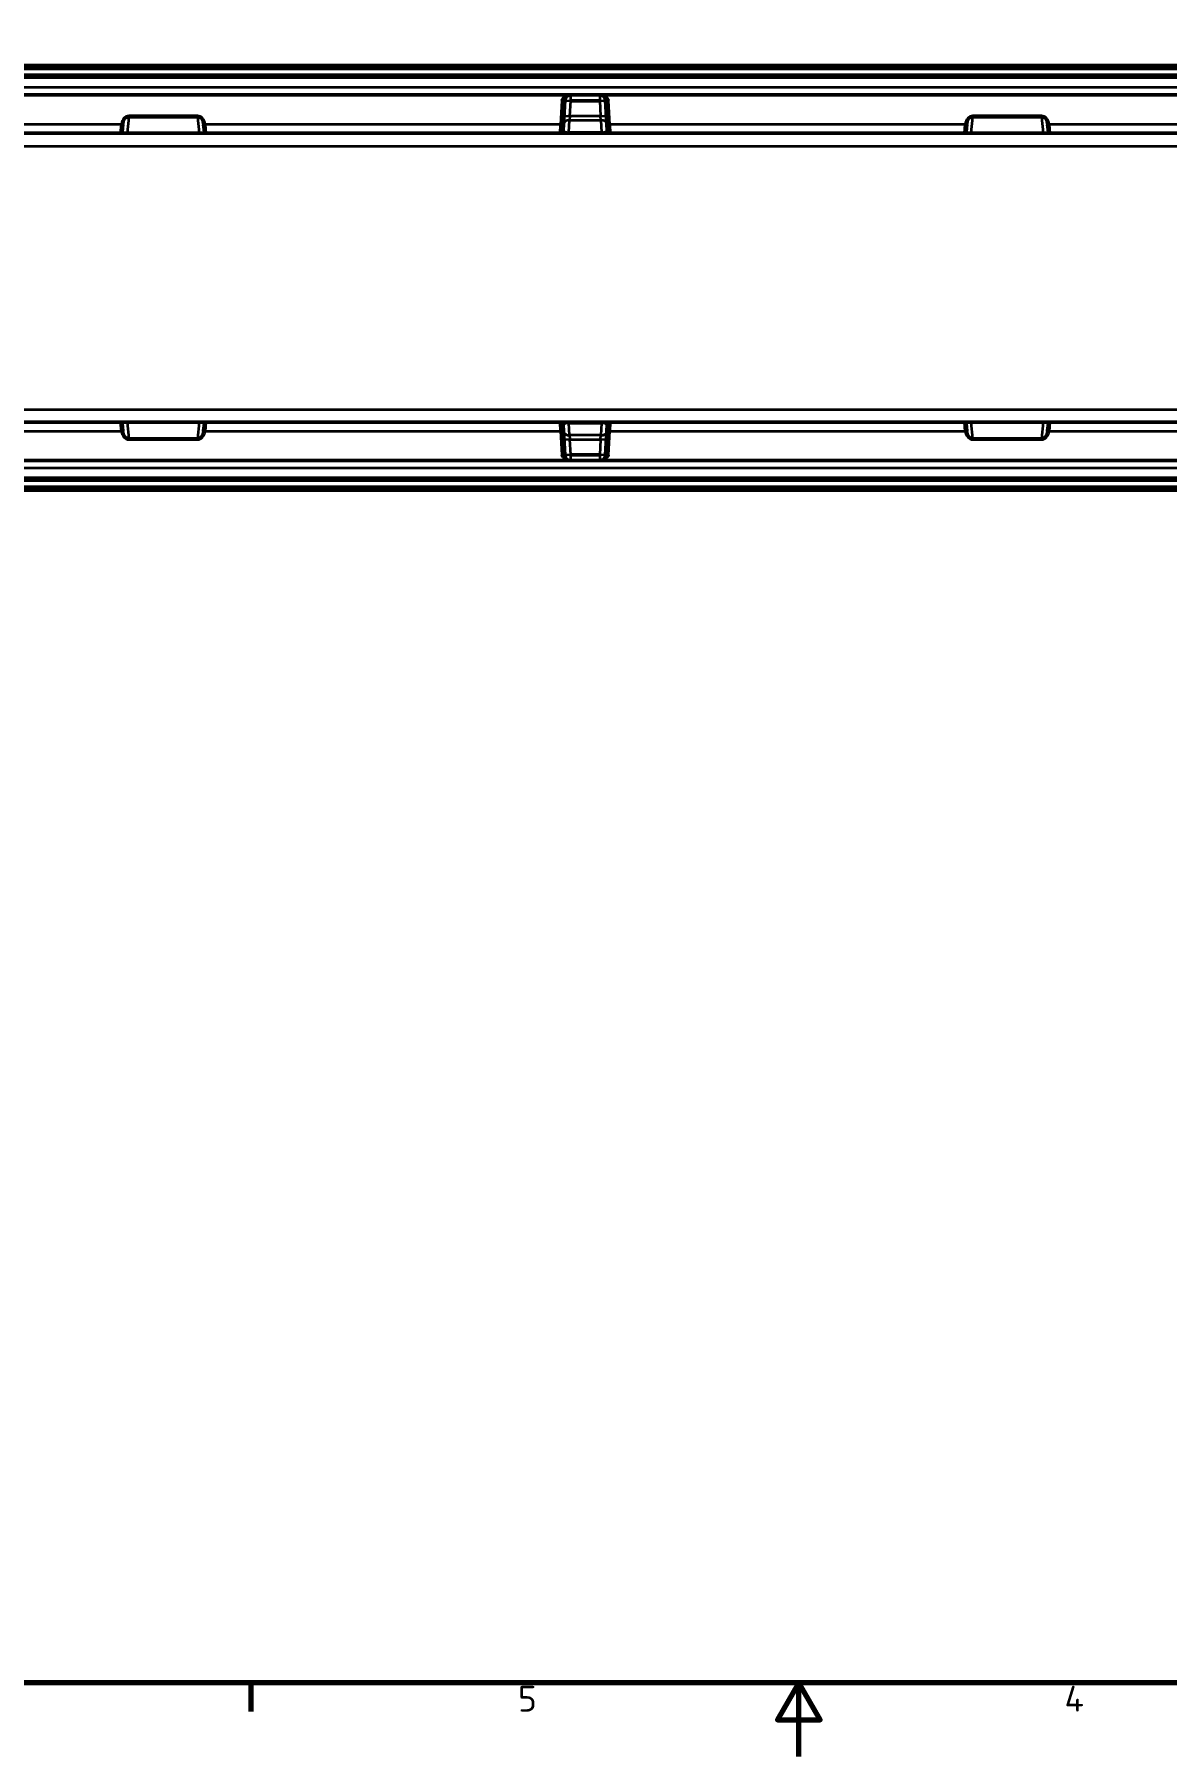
# Model space of a CAD drawing. Header units: millimetres. Extents: x 0 to 1485, y 0 to 1050.
# Drawn here: x 484 to 867, y 0 to 584 of the extents above; entities that cross this region are included whole.
import ezdxf

# ---------------------------------------------------------------- set-up
doc = ezdxf.new("R2010")
doc.units = ezdxf.units.MM
doc.header["$LTSCALE"] = 2.5
for name, color, linetype, lineweight in [('Rahmen (ISO)', 7, 'Continuous', 70), ('Sichtbar (ISO)', 7, 'Continuous', 50), ('Sichtbar schmal (ISO)', 7, 'Continuous', 35)]:
    doc.layers.add(name, color=color, linetype=linetype, lineweight=lineweight)
doc.styles.add('Notiztext (DIN)', font='isocpeur.ttf')

# ---------------------------------------------------------------- blocks, each defined once
blk = doc.blocks.new('Ränder Standardrahmen')
at = {"layer": 'Rahmen (ISO)'}
blk.add_line((222.75, 10), (222.75, 6.1), dxfattribs=at)
at = {"layer": 'Rahmen (ISO)', "flags": 128}
for points in [[(10, 10), (10, 410), (584, 410), (584, 10), (10, 10)], [(297, 0), (297, 10), (294.11, 5), (299.89, 5), (297, 10)]]:
    blk.add_lwpolyline(points, dxfattribs=at)
at = {"layer": 'Rahmen (ISO)', "char_height": 3.5, "attachment_point": 7, "style": 'Notiztext (DIN)'}
for s, insert in [('5', (258.95, 6.1)), ('4', (333.03, 6.1))]:
    blk.add_mtext(s, dxfattribs=dict(at, insert=insert))

msp = doc.modelspace()

# ---------------------------------------------------------------- linework, layer by layer
at = {"layer": 'Sichtbar (ISO)'}
for p, q in [((919.646, 573.394), (420.646, 573.394)), ((919.646, 572.394), (420.646, 572.394)), ((919.646, 569.394), (420.646, 569.394)), ((919.646, 563.394), (420.646, 563.394)), ((662.8, 553.341), (663.228, 561.498)), ((675.067, 561.394), (665.225, 561.394)), ((677.064, 561.498), (677.491, 553.341)), ((425.197, 550.394), (512.696, 550.394)), ((512.696, 550.394), (514.994, 550.394)), ((513.456, 553.342), (513.193, 550.842)), ((513.456, 553.342), (513.463, 553.413)), ((514.994, 550.394), (539.298, 550.394)), ((539.298, 550.394), (541.596, 550.394)), ((540.829, 553.413), (540.836, 553.342)), ((541.099, 550.842), (540.836, 553.342)), ((541.596, 550.394), (661.697, 550.394)), ((661.697, 550.394), (662.646, 550.394)), ((662.646, 550.394), (663.307, 550.394)), ((662.8, 553.341), (662.696, 551.341)), ((663.307, 550.394), (664.59, 550.394)), ((664.59, 550.394), (675.702, 550.394)), ((675.702, 550.394), (676.985, 550.394)), ((676.985, 550.394), (677.646, 550.394)), ((677.596, 551.341), (677.491, 553.341)), ((677.646, 550.394), (678.595, 550.394)), ((678.595, 550.394), (798.696, 550.394)), ((798.696, 550.394), (800.994, 550.394)), ((799.456, 553.342), (799.193, 550.842)), ((799.456, 553.342), (799.463, 553.413)), ((800.994, 550.394), (825.298, 550.394)), ((825.298, 550.394), (827.596, 550.394)), ((826.829, 553.413), (826.836, 553.342)), ((827.099, 550.842), (826.836, 553.342)), ((827.596, 550.394), (915.095, 550.394)), ((512.696, 452.394), (425.197, 452.394)), ((514.994, 452.394), (512.696, 452.394)), ((513.193, 451.946), (513.456, 449.446)), ((539.298, 452.394), (514.994, 452.394)), ((541.596, 452.394), (539.298, 452.394)), ((540.836, 449.446), (541.099, 451.946)), ((661.697, 452.394), (541.596, 452.394)), ((662.646, 452.394), (661.697, 452.394)), ((663.307, 452.394), (662.646, 452.394)), ((662.696, 451.446), (662.8, 449.446)), ((664.59, 452.394), (663.307, 452.394)), ((675.702, 452.394), (664.59, 452.394)), ((676.985, 452.394), (675.702, 452.394)), ((677.646, 452.394), (676.985, 452.394)), ((677.491, 449.446), (677.596, 451.446)), ((678.595, 452.394), (677.646, 452.394)), ((798.696, 452.394), (678.595, 452.394)), ((800.994, 452.394), (798.696, 452.394)), ((799.193, 451.946), (799.456, 449.446)), ((825.298, 452.394), (800.994, 452.394)), ((827.596, 452.394), (825.298, 452.394)), ((826.836, 449.446), (827.099, 451.946)), ((915.095, 452.394), (827.596, 452.394)), ((513.463, 449.375), (513.456, 449.446)), ((540.836, 449.446), (540.829, 449.375)), ((663.228, 441.289), (662.8, 449.446)), ((677.491, 449.446), (677.064, 441.289)), ((799.463, 449.375), (799.456, 449.446)), ((826.836, 449.446), (826.829, 449.375)), ((420.646, 439.394), (919.646, 439.394)), ((675.067, 441.394), (665.225, 441.394)), ((420.646, 433.394), (919.646, 433.394)), ((420.646, 430.394), (919.646, 430.394)), ((420.646, 429.394), (919.646, 429.394))]:
    msp.add_line(p, q, dxfattribs=at)
for centre, radius, start, end in [((665.225, 561.394), 2, 90, 177), ((675.067, 561.394), 2, 3, 90), ((512.696, 550.894), 0.5, 270, 354), ((541.596, 550.894), 0.5, 186, 270), ((661.697, 551.394), 1, 270, 357), ((678.595, 551.394), 1, 183, 270), ((798.696, 550.894), 0.5, 270, 354), ((827.596, 550.894), 0.5, 186, 270), ((512.696, 451.894), 0.5, 6, 90), ((541.596, 451.894), 0.5, 90, 174), ((661.697, 451.394), 1, 3, 90), ((678.595, 451.394), 1, 90, 177), ((798.696, 451.894), 0.5, 6, 90), ((827.596, 451.894), 0.5, 90, 174), ((665.225, 441.394), 2, 183, 270), ((675.067, 441.394), 2, 270, 357)]:
    msp.add_arc(centre, radius, start, end, dxfattribs=at)
for points, knots in [([(665.053, 563.394), (664.754, 563.394), (664.46, 563.334), (663.806, 563.079), (663.51, 562.864), (662.867, 562.303), (662.541, 561.844), (662.224, 561.398), (662.222, 561.396), (662.221, 561.394)], [0, 0, 0, 0, 0.08967806, 0.08967806, 0.20998507, 0.20998507, 0.4517981, 0.4517981, 0.45295355, 0.45295355, 0.45295355, 0.45295355]), ([(678.071, 561.394), (678.069, 561.396), (678.068, 561.398), (677.751, 561.844), (677.424, 562.303), (676.782, 562.864), (676.486, 563.079), (675.832, 563.334), (675.537, 563.394), (675.238, 563.394)], [-0.0007807, -0.0007807, -0.0007807, -0.0007807, 0, 0, 0.16338726, 0.16338726, 0.24467583, 0.24467583, 0.30526914, 0.30526914, 0.30526914, 0.30526914]), ([(662.221, 441.394), (662.222, 441.392), (662.224, 441.39), (662.541, 440.943), (662.867, 440.485), (663.51, 439.924), (663.806, 439.708), (664.46, 439.453), (664.754, 439.394), (665.053, 439.394)], [-0.0007807, -0.0007807, -0.0007807, -0.0007807, 0, 0, 0.16338726, 0.16338726, 0.24467583, 0.24467583, 0.30526914, 0.30526914, 0.30526914, 0.30526914]), ([(675.238, 439.394), (675.537, 439.394), (675.832, 439.453), (676.486, 439.708), (676.782, 439.924), (677.424, 440.485), (677.751, 440.943), (678.068, 441.39), (678.069, 441.392), (678.071, 441.394)], [0, 0, 0, 0, 0.08967806, 0.08967806, 0.20998507, 0.20998507, 0.4517981, 0.4517981, 0.45295355, 0.45295355, 0.45295355, 0.45295355])]:
    msp.add_open_spline(points, degree=3, knots=knots, dxfattribs=at)
at = {"layer": 'Sichtbar schmal (ISO)'}
for p, q in [((919.646, 570.155), (420.646, 570.155)), ((919.646, 565.894), (420.646, 565.894)), ((662.221, 561.394), (661.802, 553.394)), ((663.228, 561.498), (662.221, 561.394)), ((663.228, 561.498), (665.225, 561.394)), ((664.954, 556.222), (665.225, 561.394)), ((665.225, 561.394), (665.225, 563.394)), ((665.225, 561.394), (675.067, 561.394)), ((675.067, 563.394), (675.067, 561.394)), ((675.067, 561.394), (677.064, 561.498)), ((675.067, 561.394), (675.338, 556.222)), ((678.071, 561.394), (677.064, 561.498)), ((678.49, 553.394), (678.071, 561.394)), ((514.994, 550.484), (515.558, 555.846)), ((538.734, 556.256), (515.558, 556.256)), ((515.558, 556.256), (515.558, 555.846)), ((515.558, 555.846), (538.734, 555.846)), ((538.734, 556.256), (538.734, 555.846)), ((538.734, 555.846), (539.298, 550.484)), ((662.957, 556.327), (664.954, 556.222)), ((664.59, 550.687), (664.806, 554.808)), ((664.954, 556.222), (664.806, 554.808)), ((664.806, 554.808), (675.486, 554.808)), ((675.338, 556.222), (664.954, 556.222)), ((675.338, 556.222), (677.335, 556.327)), ((675.486, 554.808), (675.338, 556.222)), ((675.486, 554.808), (675.702, 550.687)), ((800.994, 550.484), (801.558, 555.846)), ((824.734, 556.256), (801.558, 556.256)), ((801.558, 556.256), (801.558, 555.846)), ((801.558, 555.846), (824.734, 555.846)), ((824.734, 556.256), (824.734, 555.846)), ((824.734, 555.846), (825.298, 550.484)), ((512.958, 553.394), (425.066, 553.394)), ((512.696, 550.394), (512.958, 553.394)), ((512.966, 553.465), (512.958, 553.394)), ((513.456, 553.342), (512.958, 553.394)), ((512.966, 553.465), (513.463, 553.413)), ((514.994, 550.394), (514.994, 550.484)), ((539.298, 550.484), (514.994, 550.484)), ((539.298, 550.394), (539.298, 550.484)), ((541.326, 553.465), (540.829, 553.413)), ((541.333, 553.394), (540.836, 553.342)), ((541.333, 553.394), (541.326, 553.465)), ((661.802, 553.394), (541.333, 553.394)), ((541.333, 553.394), (541.596, 550.394)), ((661.697, 550.394), (661.802, 553.394)), ((661.802, 553.394), (662.8, 553.341)), ((664.59, 550.394), (664.59, 550.687)), ((675.702, 550.687), (664.59, 550.687)), ((675.702, 550.687), (675.702, 550.394)), ((678.49, 553.394), (677.491, 553.341)), ((678.49, 553.394), (678.595, 550.394)), ((798.958, 553.394), (678.49, 553.394)), ((798.696, 550.394), (798.958, 553.394)), ((798.966, 553.465), (798.958, 553.394)), ((799.456, 553.342), (798.958, 553.394)), ((798.966, 553.465), (799.463, 553.413)), ((800.994, 550.394), (800.994, 550.484)), ((825.298, 550.484), (800.994, 550.484)), ((825.298, 550.394), (825.298, 550.484)), ((827.326, 553.465), (826.829, 553.413)), ((827.333, 553.394), (826.836, 553.342)), ((827.333, 553.394), (827.326, 553.465)), ((915.226, 553.394), (827.333, 553.394)), ((827.333, 553.394), (827.596, 550.394)), ((424.146, 546.062), (1416.146, 546.062)), ((424.146, 456.726), (1416.146, 456.726)), ((512.958, 449.394), (512.696, 452.394)), ((514.994, 452.394), (514.994, 452.303)), ((514.994, 452.303), (539.298, 452.303)), ((515.558, 446.941), (514.994, 452.303)), ((539.298, 452.303), (538.734, 446.941)), ((539.298, 452.394), (539.298, 452.303)), ((541.596, 452.394), (541.333, 449.394)), ((661.802, 449.394), (661.697, 452.394)), ((664.59, 452.101), (664.59, 452.394)), ((664.806, 447.98), (664.59, 452.101)), ((664.59, 452.101), (675.702, 452.101)), ((675.702, 452.101), (675.486, 447.98)), ((675.702, 452.394), (675.702, 452.101)), ((678.595, 452.394), (678.49, 449.394)), ((798.958, 449.394), (798.696, 452.394)), ((800.994, 452.394), (800.994, 452.303)), ((800.994, 452.303), (825.298, 452.303)), ((801.558, 446.941), (800.994, 452.303)), ((825.298, 452.303), (824.734, 446.941)), ((825.298, 452.394), (825.298, 452.303)), ((827.596, 452.394), (827.333, 449.394)), ((425.066, 449.394), (512.958, 449.394)), ((512.958, 449.394), (513.456, 449.446)), ((512.958, 449.394), (512.966, 449.322)), ((512.966, 449.322), (513.463, 449.375)), ((515.558, 446.532), (515.558, 446.941)), ((538.734, 446.941), (515.558, 446.941)), ((515.558, 446.532), (538.734, 446.532)), ((538.734, 446.532), (538.734, 446.941)), ((541.326, 449.322), (540.829, 449.375)), ((540.836, 449.446), (541.333, 449.394)), ((541.326, 449.322), (541.333, 449.394)), ((541.333, 449.394), (661.802, 449.394)), ((661.802, 449.394), (662.8, 449.446)), ((661.802, 449.394), (662.221, 441.394)), ((664.954, 446.565), (662.957, 446.461)), ((664.806, 447.98), (664.954, 446.565)), ((675.486, 447.98), (664.806, 447.98)), ((665.225, 441.394), (664.954, 446.565)), ((664.954, 446.565), (675.338, 446.565)), ((675.338, 446.565), (675.067, 441.394)), ((675.338, 446.565), (675.486, 447.98)), ((677.335, 446.461), (675.338, 446.565)), ((678.49, 449.394), (677.491, 449.446)), ((678.071, 441.394), (678.49, 449.394)), ((678.49, 449.394), (798.958, 449.394)), ((798.958, 449.394), (799.456, 449.446)), ((798.958, 449.394), (798.966, 449.322)), ((798.966, 449.322), (799.463, 449.375)), ((801.558, 446.532), (801.558, 446.941)), ((824.734, 446.941), (801.558, 446.941)), ((801.558, 446.532), (824.734, 446.532)), ((824.734, 446.532), (824.734, 446.941)), ((827.326, 449.322), (826.829, 449.375)), ((826.836, 449.446), (827.333, 449.394)), ((827.326, 449.322), (827.333, 449.394)), ((827.333, 449.394), (915.226, 449.394)), ((662.221, 441.394), (663.228, 441.289)), ((665.225, 441.394), (663.228, 441.289)), ((675.067, 441.394), (665.225, 441.394)), ((665.225, 439.394), (665.225, 441.394)), ((677.064, 441.289), (675.067, 441.394)), ((675.067, 441.394), (675.067, 439.394)), ((677.064, 441.289), (678.071, 441.394)), ((420.646, 436.894), (919.646, 436.894)), ((420.646, 432.632), (919.646, 432.632))]:
    msp.add_line(p, q, dxfattribs=at)
for centre, major_axis, ratio, start_param, end_param in [((515.452, 553.204), (0.32, 3.041), 0.8176676, 0.0857297, 1.5707963), ((515.452, 553.204), (0.277, 2.634), 0.7551035, 0.0857297, 1.5707963), ((538.839, 553.204), (-0.32, 3.041), 0.8176676, 4.712389, 6.1974556), ((538.839, 553.204), (-0.277, 2.634), 0.7551035, 4.712389, 6.1974556), ((664.806, 553.394), (-1.997, 0.105), 0.7066218, 4.7494045, 6.2831853), ((675.486, 553.394), (1.997, 0.105), 0.7066218, 0, 1.5337808), ((801.452, 553.204), (0.32, 3.041), 0.8176676, 0.0857297, 1.5707963), ((801.452, 553.204), (0.277, 2.634), 0.7551035, 0.0857297, 1.5707963), ((824.839, 553.204), (-0.32, 3.041), 0.8176676, 4.712389, 6.1974556), ((824.839, 553.204), (-0.277, 2.634), 0.7551035, 4.712389, 6.1974556), ((515.209, 550.894), (-2.017, -0.063), 0.2008025, 6.2556815, 7.7407482), ((539.082, 550.894), (-2.017, 0.063), 0.2008025, 1.6840298, 3.1690965), ((664.701, 551.394), (-2.006, -0.075), 0.350836, 6.2517136, 7.7854943), ((675.591, 551.394), (-2.006, 0.075), 0.350836, 1.6392836, 3.1730644), ((801.209, 550.894), (-2.017, -0.063), 0.2008025, 6.2556815, 7.7407482), ((825.082, 550.894), (-2.017, 0.063), 0.2008025, 1.6840298, 3.1690965), ((515.209, 451.894), (2.017, -0.063), 0.2008025, 1.6840298, 3.1690965), ((539.082, 451.894), (2.017, 0.063), 0.2008025, 6.2556815, 7.7407482), ((664.701, 451.394), (2.006, -0.075), 0.350836, 1.6392836, 3.1730644), ((675.591, 451.394), (2.006, 0.075), 0.350836, 6.2517136, 7.7854943), ((801.209, 451.894), (2.017, -0.063), 0.2008025, 1.6840298, 3.1690965), ((825.082, 451.894), (2.017, 0.063), 0.2008025, 6.2556815, 7.7407482), ((515.452, 449.584), (0.32, -3.041), 0.8176676, 4.712389, 6.1974556), ((515.452, 449.584), (0.277, -2.634), 0.7551035, 4.712389, 6.1974556), ((538.839, 449.584), (-0.277, -2.634), 0.7551035, 0.0857297, 1.5707963), ((538.839, 449.584), (-0.32, -3.041), 0.8176676, 0.0857297, 1.5707963), ((664.806, 449.394), (-1.997, -0.105), 0.7066218, 0, 1.5337808), ((675.486, 449.394), (1.997, -0.105), 0.7066218, 4.7494045, 6.2831853), ((801.452, 449.584), (0.32, -3.041), 0.8176676, 4.712389, 6.1974556), ((801.452, 449.584), (0.277, -2.634), 0.7551035, 4.712389, 6.1974556), ((824.839, 449.584), (-0.277, -2.634), 0.7551035, 0.0857297, 1.5707963), ((824.839, 449.584), (-0.32, -3.041), 0.8176676, 0.0857297, 1.5707963)]:
    msp.add_ellipse(centre, major_axis=major_axis, ratio=ratio, start_param=start_param, end_param=end_param, dxfattribs=at)

# ---------------------------------------------------------------- block references
at = {"xscale": 2.5, "yscale": 2.5, "zscale": 2.5}
msp.add_blockref('Ränder Standardrahmen', (0, 0), dxfattribs=at)

doc.saveas('drawing.dxf')
